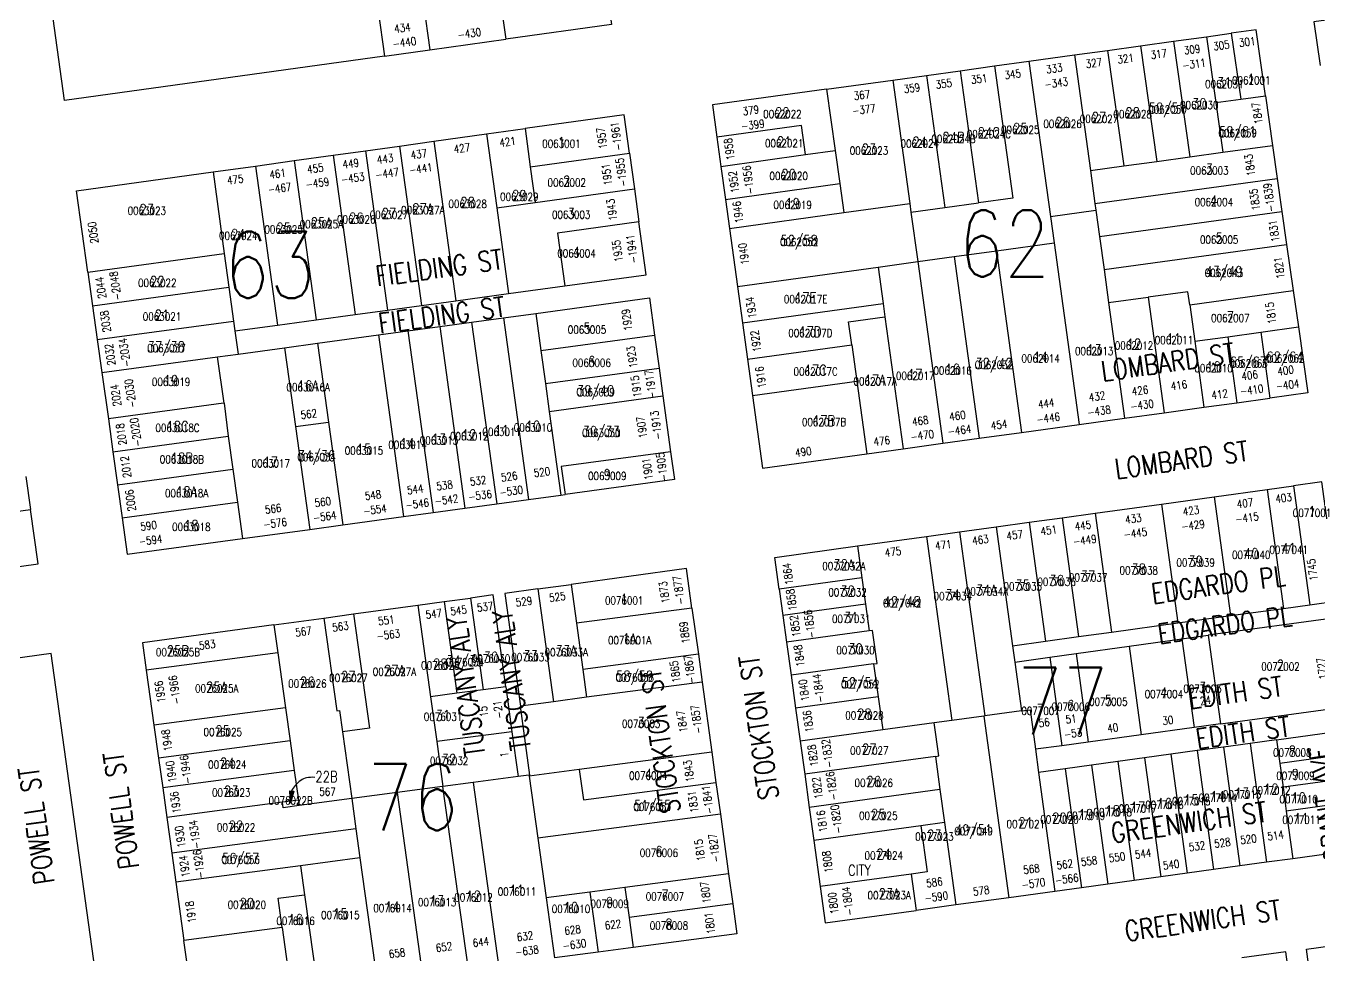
# Model space of a CAD drawing. Header units: feet. Extents: x 6006313 to 6012512, y 2119126 to 2122695.
# Drawn here: x 6009433 to 6010402, y 2120241 to 2120937 of the extents above; entities that cross this region are included whole.
import ezdxf
from ezdxf.enums import TextEntityAlignment as Align

# ---------------------------------------------------------------- set-up
doc = ezdxf.new("R2010")
doc.units = ezdxf.units.FT
doc.header["$LTSCALE"] = 100
doc.header["$MEASUREMENT"] = 0
doc.layers.get('0').update_dxf_attribs({"linetype": 'CONTINUOUS'})
for name, color, linetype in [('ADDRESS', 1, 'CONTINUOUS'), ('BLKLOT', 2, 'CONTINUOUS'), ('BLOCK_NUMBERS', 3, 'CONTINUOUS'), ('LEADER', 7, 'CONTINUOUS'), ('LOT_LINES', 4, 'CONTINUOUS'), ('LOT_NUMBERS', 7, 'CONTINUOUS'), ('ROW', 6, 'CONTINUOUS'), ('ST_NAME_IN_BLK', 7, 'CONTINUOUS'), ('ST_NAME_IN_ST', 6, 'CONTINUOUS')]:
    doc.layers.add(name, color=color, linetype=linetype)
doc.styles.add('ADDTXT', font='ROMANS.shx', dxfattribs={"width": 0.8, "height": 6})
doc.styles.add('BLKLOT', font='ROMANS.shx', dxfattribs={"width": 0.8, "height": 6})
doc.styles.add('BLOCK_NO', font='ROMANS.SHX', dxfattribs={"width": 0.8, "height": 50})
doc.styles.add('LOT_NO', font='ROMANS.shx', dxfattribs={"width": 0.8, "height": 8})
doc.styles.add('SI', font='ROMANS.shx', dxfattribs={"width": 0.8, "height": 15})

# ---------------------------------------------------------------- blocks, each defined once
blk = doc.blocks.new('ARR')
for points in [[(0, 0), (1.5, -9), (-1.5, -9)], [(0, -1.22), (1.26, -8.8), (-1.26, -8.8)], [(0, -2.43), (1.03, -8.6), (-1.03, -8.6)], [(0, -3.65), (0.79, -8.4), (-0.79, -8.4)], [(0, -4.87), (0.56, -8.2), (-0.56, -8.2)], [(0, -6.08), (0.32, -8), (-0.32, -8)], [(0, -7.3), (0.08, -7.8), (-0.08, -7.8)]]:
    blk.add_lwpolyline(points, close=True)

msp = doc.modelspace()

# ---------------------------------------------------------------- linework, layer by layer
at = {"layer": 'LEADER'}
msp.add_lwpolyline([(6009649.47, 2120373.87, 0.080604), (6009643.45, 2120373.59, 0.101725), (6009639.05, 2120371.68, 0.059532), (6009634.84, 2120367.92, 0.066094), (6009632.01, 2120363.69, 0.09435), (6009630.95, 2120359.84, 0.073193), (6009631.29, 2120354.72)], format="xyb", dxfattribs=at)
at = {"layer": 'LOT_LINES'}
for points in [[(6009716.76, 2121055.77), (6009682.71, 2121051.05), (6009701.71, 2120914.87)], [(6009716.76, 2121055.77), (6009735.76, 2120919.59)], [(6009787.53, 2120964.64), (6009792.72, 2120927.5)], [(6010336.64, 2120931.92), (6010343.68, 2120882.46)], [(6010268.54, 2120922.52), (6010280.87, 2120835.89)], [(6010293.3, 2120925.94), (6010305.64, 2120839.31)], [(6010318.07, 2120929.36), (6010325.11, 2120879.9)], [(6010219.01, 2120915.68), (6010230.96, 2120829)], [(6010243.77, 2120919.1), (6010256.11, 2120832.47)], [(6010133.44, 2120903.87), (6010147.11, 2120804.8)], [(6010159.2, 2120907.42), (6010172.86, 2120808.36), (6010147.11, 2120804.8)], [(6010184.96, 2120910.98), (6010201.01, 2120794.58)], [(6010082.8, 2120896.87), (6010095.57, 2120804.25)], [(6010108.12, 2120900.37), (6010121.78, 2120801.31)], [(6010033.27, 2120890.03), (6010039.62, 2120843.97)], [(6010343.68, 2120882.46), (6010362.26, 2120885.03)], [(6010325.11, 2120879.9), (6010343.68, 2120882.46)], [(6010325.11, 2120879.9), (6010330.4, 2120842.73)], [(6009778.33, 2120856.43), (6009785.96, 2120801.09)], [(6009807.17, 2120860.43), (6009811.13, 2120831.78)], [(6010017.33, 2120840.89), (6010014.33, 2120862.69), (6009950.97, 2120853.94)], [(6009712.95, 2120847.35), (6009729.44, 2120727.78)], [(6009738.71, 2120850.93), (6009755.2, 2120731.3)], [(6010330.4, 2120842.73), (6010367.55, 2120847.86)], [(6009634.21, 2120836.42), (6009650.67, 2120717.04)], [(6009663.26, 2120840.45), (6009679.74, 2120721)], [(6009687.69, 2120843.84), (6009704.18, 2120724.34)], [(6009811.13, 2120831.78), (6009885.47, 2120841.92)], [(6009953.97, 2120832.14), (6010017.33, 2120840.89)], [(6010017.33, 2120840.89), (6010039.62, 2120843.97)], [(6010039.62, 2120843.97), (6010043.04, 2120819.2)], [(6010256.11, 2120832.47), (6010280.87, 2120835.89)], [(6010280.87, 2120835.89), (6010305.64, 2120839.31)], [(6010305.64, 2120839.31), (6010330.4, 2120842.73)], [(6009573.28, 2120827.96), (6009581.73, 2120766.68)], [(6009605.15, 2120832.39), (6009621.61, 2120713.07)], [(6009811.13, 2120831.78), (6009814.81, 2120805.03)], [(6010230.96, 2120829), (6010256.11, 2120832.47)], [(6010230.96, 2120829), (6010234.38, 2120804.23)], [(6009814.81, 2120805.03), (6009889.16, 2120815.17)], [(6009957.39, 2120807.38), (6010043.04, 2120819.2)], [(6010043.04, 2120819.2), (6010046.04, 2120797.41)], [(6010234.38, 2120804.23), (6010371.08, 2120823.11)], [(6009785.96, 2120801.09), (6009814.81, 2120805.03)], [(6009785.96, 2120801.09), (6009794.84, 2120736.7)], [(6009960.39, 2120785.59), (6010046.04, 2120797.41)], [(6010046.04, 2120797.41), (6010095.57, 2120804.25)], [(6010095.57, 2120804.25), (6010096.46, 2120797.81)], [(6010096.46, 2120797.81), (6010121.78, 2120801.31)], [(6010096.46, 2120797.81), (6010101.59, 2120760.66)], [(6010121.78, 2120801.31), (6010147.11, 2120804.8)], [(6010201.01, 2120794.58), (6010235.06, 2120799.28)], [(6010234.38, 2120804.23), (6010235.06, 2120799.28)], [(6010235.06, 2120799.28), (6010237.79, 2120779.47)], [(6010237.79, 2120779.47), (6010374.6, 2120798.36)], [(6009892.58, 2120790.41), (6009831.61, 2120782.09), (6009837.07, 2120742.46)], [(6010201.01, 2120794.58), (6010203.74, 2120774.77)], [(6010237.79, 2120779.47), (6010241.21, 2120754.7)], [(6009479.47, 2120752.73), (6009581.73, 2120766.68)], [(6009581.73, 2120766.68), (6009585.22, 2120741.42)], [(6010128.83, 2120764.42), (6010160.53, 2120768.8)], [(6010160.53, 2120768.8), (6010203.74, 2120774.77)], [(6010160.53, 2120768.8), (6010179.31, 2120632.59)], [(6010203.74, 2120774.77), (6010222.53, 2120638.56)], [(6010241.21, 2120754.7), (6010378.13, 2120773.61)], [(6010071.87, 2120756.56), (6010101.59, 2120760.66)], [(6010101.59, 2120760.66), (6010128.83, 2120764.42)], [(6010101.59, 2120760.66), (6010120.37, 2120624.45)], [(6010128.83, 2120764.42), (6010147.61, 2120628.21)], [(6009966.4, 2120742), (6010071.87, 2120756.56)], [(6010071.87, 2120756.56), (6010075.62, 2120729.32)], [(6010241.21, 2120754.7), (6010244.62, 2120729.94)], [(6009482.99, 2120727.47), (6009585.22, 2120741.42)], [(6009585.22, 2120741.42), (6009588.7, 2120716.15)], [(6010305.43, 2120728.24), (6010304.06, 2120738.14), (6010274.34, 2120734.04)], [(6010305.43, 2120728.24), (6010383.06, 2120738.96)], [(6009970.16, 2120714.76), (6010075.62, 2120729.32)], [(6010075.62, 2120729.32), (6010076.99, 2120719.41)], [(6010244.62, 2120729.94), (6010274.34, 2120734.04)], [(6010244.62, 2120729.94), (6010256.58, 2120643.26)], [(6010274.34, 2120734.04), (6010286.3, 2120647.36)], [(6010305.43, 2120728.24), (6010309.18, 2120700.99)], [(6009790.91, 2120718.51), (6009809.7, 2120582.29)], [(6009815.19, 2120721.82), (6009819.03, 2120693.96)], [(6010052.14, 2120698.31), (6010049.75, 2120715.65), (6010076.99, 2120719.41)], [(6010076.99, 2120719.41), (6010090.65, 2120620.35)], [(6009486.51, 2120702.21), (6009588.7, 2120716.15)], [(6009588.7, 2120716.15), (6009589.73, 2120708.72)], [(6009719.41, 2120708.75), (6009738.19, 2120572.54)], [(6009743.19, 2120712), (6009761.97, 2120575.78)], [(6009767.13, 2120715.26), (6009785.92, 2120579.05)], [(6010358.71, 2120707.83), (6010386.94, 2120711.73)], [(6009651.7, 2120699.52), (6009659.86, 2120640.33)], [(6009697.28, 2120705.73), (6009716.06, 2120569.52)], [(6009819.03, 2120693.96), (6009904.28, 2120705.58)], [(6010309.18, 2120700.99), (6010333.95, 2120704.41)], [(6010309.18, 2120700.99), (6010316.01, 2120651.46)], [(6010333.95, 2120704.41), (6010358.71, 2120707.83)], [(6010333.95, 2120704.41), (6010340.78, 2120654.88)], [(6010358.71, 2120707.83), (6010365.55, 2120658.3)], [(6009489.97, 2120677.45), (6009576.66, 2120689.28)], [(6009576.66, 2120689.28), (6009592.14, 2120691.39)], [(6009581.5, 2120654.62), (6009576.66, 2120689.28)], [(6009626.93, 2120696.14), (6009635.09, 2120636.95)], [(6009819.03, 2120693.96), (6009822.44, 2120669.19)], [(6009973.92, 2120687.51), (6010052.14, 2120698.31)], [(6010052.14, 2120698.31), (6010055.9, 2120671.07)], [(6009822.44, 2120669.19), (6009907.69, 2120680.82)], [(6009977.68, 2120660.27), (6010055.9, 2120671.07)], [(6010055.9, 2120671.07), (6010063.41, 2120616.59)], [(6009822.44, 2120669.19), (6009825.31, 2120648.39)], [(6009825.31, 2120648.39), (6009910.56, 2120660.01)], [(6009581.5, 2120654.62), (6009581.17, 2120654.57), (6009494.8, 2120642.79)], [(6009581.5, 2120654.62), (6009584.62, 2120629.81)], [(6009825.31, 2120648.39), (6009833.97, 2120585.61)], [(6009635.09, 2120636.95), (6009659.86, 2120640.33)], [(6009635.09, 2120636.95), (6009645.72, 2120559.93)], [(6009659.86, 2120640.33), (6009670.49, 2120563.31)], [(6009498.25, 2120618.03), (6009584.62, 2120629.81)], [(6009584.62, 2120629.81), (6009588.07, 2120605.05)], [(6009916.33, 2120618.16), (6009834.26, 2120606.97), (6009837.15, 2120586.04)], [(6009501.71, 2120593.27), (6009588.07, 2120605.05)], [(6009588.07, 2120605.05), (6009591.53, 2120580.29)], [(6010383.26, 2120592.59), (6010395.52, 2120503.43)], [(6010323.82, 2120584.38), (6010336.09, 2120495.22)], [(6010363.45, 2120589.85), (6010375.71, 2120500.69)], [(6009367, 2120565.21), (6009436.41, 2120574.89)], [(6009505.16, 2120568.51), (6009591.53, 2120580.29)], [(6009591.53, 2120580.29), (6009595.33, 2120553.05)], [(6010284.2, 2120578.91), (6010296.46, 2120489.75)], [(6010185.14, 2120565.23), (6010197.4, 2120476.07)], [(6010209.9, 2120568.65), (6010222.17, 2120479.49)], [(6010234.67, 2120572.07), (6010246.93, 2120482.91)], [(6010108.16, 2120554.61), (6010127.14, 2120416.64)], [(6010132.92, 2120558.02), (6010151.91, 2120420.05)], [(6010160.37, 2120561.81), (6010172.64, 2120472.65)], [(6010056.36, 2120547.45), (6010059.64, 2120523.62)], [(6009816.89, 2120515.32), (6009828.54, 2120430.71)], [(6009841.66, 2120518.7), (6009845.69, 2120489.47)], [(6010059.64, 2120523.62), (6009997.72, 2120515.1)], [(6010059.64, 2120523.62), (6010062.36, 2120503.8)], [(6009746.51, 2120505.72), (6009756.09, 2120437.03)], [(6009766.33, 2120508.42), (6009775.91, 2120439.66)], [(6009678.64, 2120496.46), (6009690.57, 2120410.85), (6009670.25, 2120408.16)], [(6009726.69, 2120503.02), (6009736.26, 2120434.41)], [(6009932.33, 2120500.94), (6009845.69, 2120489.47)], [(6010062.36, 2120503.8), (6010000.45, 2120495.29)], [(6010062.36, 2120503.8), (6010065.11, 2120483.82)], [(6009618.94, 2120488.32), (6009621.87, 2120467.32)], [(6009656.34, 2120493.42), (6009666.06, 2120423.74), (6009668.04, 2120424), (6009670.25, 2120408.16)], [(6009845.69, 2120489.47), (6009850.46, 2120454.8)], [(6010065.11, 2120483.82), (6010003.2, 2120475.31)], [(6010068.52, 2120459.06), (6010071.1, 2120459.41), (6010067.69, 2120484.18), (6010065.11, 2120483.82)], [(6010299.59, 2120477.73), (6010308.7, 2120411.32)], [(6010319.4, 2120480.47), (6010328.52, 2120414.04)], [(6009621.87, 2120467.32), (6009523.23, 2120454.26)], [(6009621.87, 2120467.32), (6009627.6, 2120426.21)], [(6009937.1, 2120466.27), (6009850.46, 2120454.8)], [(6010220.34, 2120466.79), (6010229.45, 2120400.43)], [(6010259.96, 2120472.26), (6010269.07, 2120405.87)], [(6010068.52, 2120459.06), (6010006.6, 2120450.55)], [(6010068.52, 2120459.06), (6010071.93, 2120434.29)], [(6010174.32, 2120460.44), (6010179.36, 2120423.82)], [(6010200.52, 2120464.06), (6010209.63, 2120397.7)], [(6009850.46, 2120454.8), (6009853.32, 2120433.99)], [(6009756.09, 2120437.03), (6009736.26, 2120434.41)], [(6009775.91, 2120439.66), (6009756.09, 2120437.03)], [(6009792.68, 2120441.88), (6009775.91, 2120439.66)], [(6009939.96, 2120445.46), (6009853.32, 2120433.99)], [(6009736.26, 2120434.41), (6009740.95, 2120400.73)], [(6009828.54, 2120430.71), (6009803.65, 2120427.42)], [(6009853.32, 2120433.99), (6009828.54, 2120430.71)], [(6010071.93, 2120434.29), (6010010.01, 2120425.78)], [(6010071.93, 2120434.29), (6010075.34, 2120409.52)], [(6009627.6, 2120426.21), (6009528.96, 2120413.15)], [(6009627.6, 2120426.21), (6009631.05, 2120401.45)], [(6010151.07, 2120419.93), (6010127.14, 2120416.64)], [(6010151.91, 2120420.05), (6010151.07, 2120419.93)], [(6010151.07, 2120419.93), (6010169.77, 2120283.71)], [(6010179.36, 2120423.82), (6010151.91, 2120420.05)], [(6010179.36, 2120423.82), (6010185.73, 2120424.7), (6010189.81, 2120394.98)], [(6009670.25, 2120408.16), (6009677.24, 2120358)], [(6009797.31, 2120408.19), (6009740.95, 2120400.73)], [(6010075.34, 2120409.52), (6010013.42, 2120401.01)], [(6010113.92, 2120414.83), (6010075.34, 2120409.52)], [(6010127.14, 2120416.64), (6010113.92, 2120414.83)], [(6010114.84, 2120389.72), (6010117.32, 2120390.06), (6010113.92, 2120414.83)], [(6009631.05, 2120401.45), (6009532.41, 2120388.39)], [(6009631.05, 2120401.45), (6009634.16, 2120379.17)], [(6009740.95, 2120400.73), (6009745.65, 2120367.06)], [(6010350.71, 2120399.43), (6010362.95, 2120310.27)], [(6010370.52, 2120402.15), (6010372.97, 2120384.32)], [(6009947.19, 2120392.96), (6009847.83, 2120379.8)], [(6010114.84, 2120389.72), (6010016.83, 2120376.25)], [(6010114.84, 2120389.72), (6010118.24, 2120364.95)], [(6010271.45, 2120388.54), (6010283.69, 2120299.37)], [(6010291.27, 2120391.26), (6010303.51, 2120302.09)], [(6010311.08, 2120393.98), (6010323.32, 2120304.82)], [(6010330.9, 2120396.71), (6010343.14, 2120307.54)], [(6010432.41, 2120392.49), (6010372.97, 2120384.32)], [(6009634.16, 2120379.17), (6009535.52, 2120366.11)], [(6009634.16, 2120379.17), (6009637.27, 2120356.88)], [(6009847.83, 2120379.8), (6009810.16, 2120374.81)], [(6009847.83, 2120379.8), (6009851.01, 2120357.02), (6009950.32, 2120370.17)], [(6010212.01, 2120380.36), (6010224.25, 2120291.2)], [(6010231.83, 2120383.09), (6010244.07, 2120293.92)], [(6010251.64, 2120385.81), (6010263.88, 2120296.65)], [(6010372.97, 2120384.32), (6010375.42, 2120366.49)], [(6009768.2, 2120370.04), (6009745.65, 2120367.06)], [(6009801.95, 2120374.51), (6009768.2, 2120370.04)], [(6009768.2, 2120370.04), (6009787.31, 2120233.01)], [(6009810.77, 2120375.71), (6009810.16, 2120374.81)], [(6009810.16, 2120374.81), (6009816.65, 2120328.26)], [(6010192.2, 2120377.64), (6010204.44, 2120288.48)], [(6010434.86, 2120374.66), (6010375.42, 2120366.49)], [(6009711.32, 2120362.51), (6009677.24, 2120358)], [(6009745.4, 2120367.02), (6009711.32, 2120362.51)], [(6009711.32, 2120362.51), (6009730.43, 2120225.47)], [(6009745.65, 2120367.06), (6009745.4, 2120367.02)], [(6009745.4, 2120367.02), (6009764.51, 2120229.99)], [(6010118.24, 2120364.95), (6010020.23, 2120351.48)], [(6010118.24, 2120364.95), (6010121.64, 2120340.18)], [(6010375.42, 2120366.49), (6010377.87, 2120348.65)], [(6009625.37, 2120355.31), (6009538.62, 2120343.82)], [(6009637.27, 2120356.88), (6009625.37, 2120355.31)], [(6009637.84, 2120352.78), (6009625.94, 2120351.21), (6009625.37, 2120355.31)], [(6009637.27, 2120356.88), (6009637.84, 2120352.78)], [(6009677.24, 2120358), (6009637.84, 2120352.78)], [(6009677.24, 2120358), (6009680.4, 2120335.36)], [(6010437.31, 2120356.83), (6010377.87, 2120348.65)], [(6009953.59, 2120346.39), (6009816.65, 2120328.26)], [(6010121.64, 2120340.18), (6010103.81, 2120337.73)], [(6010121.64, 2120340.18), (6010130.14, 2120278.26)], [(6010377.87, 2120348.65), (6010382.76, 2120312.99)], [(6009680.4, 2120335.36), (6009542.35, 2120317.08)], [(6009680.4, 2120335.36), (6009683.44, 2120313.57)], [(6010103.81, 2120337.73), (6010023.64, 2120326.71)], [(6010103.81, 2120337.73), (6010108.57, 2120303.06), (6010096.68, 2120301.42)], [(6009816.65, 2120328.26), (6009822.89, 2120283.53)], [(6009683.44, 2120313.57), (6009638.83, 2120307.66)], [(6009683.44, 2120313.57), (6009696.35, 2120220.96)], [(6009638.83, 2120307.66), (6009545.39, 2120295.29)], [(6009638.83, 2120307.66), (6009641.87, 2120285.87)], [(6009959.75, 2120301.65), (6009882.08, 2120291.36)], [(6010096.68, 2120301.42), (6010028.41, 2120292.04)], [(6010096.68, 2120301.42), (6010100.42, 2120274.18)], [(6009625.08, 2120261.46), (6009622.04, 2120283.25), (6009641.87, 2120285.87)], [(6009641.87, 2120285.87), (6009651.74, 2120215.06)], [(6009855.81, 2120287.89), (6009822.89, 2120283.53)], [(6009822.89, 2120283.53), (6009829.16, 2120238.55)], [(6009882.08, 2120291.36), (6009855.81, 2120287.89)], [(6009855.81, 2120287.89), (6009862.08, 2120242.9)], [(6009882.08, 2120291.36), (6009885.21, 2120268.87)], [(6009962.85, 2120279.15), (6009885.21, 2120268.87)], [(6009885.21, 2120268.87), (6009888.35, 2120246.38)], [(6009625.08, 2120261.46), (6009551.47, 2120251.71)], [(6009625.08, 2120261.46), (6009631.91, 2120212.43)]]:
    msp.add_lwpolyline(points, dxfattribs=at)
at = {"layer": 'ROW'}
for points in [[(6009701.71, 2120914.87), (6009461.85, 2120881.57), (6009424.25, 2121154.75), (6009833.96, 2121210.81), (6009852.95, 2121074.68)], [(6009866.77, 2120975.64), (6009871.96, 2120938.5), (6009792.72, 2120927.5)], [(6010445.05, 2120946.78), (6010398.48, 2120940.41), (6010403.13, 2120907.74)], [(6010318.07, 2120929.36), (6010336.64, 2120931.92)], [(6010362.26, 2120885.03), (6010355.21, 2120934.48), (6010336.64, 2120931.92)], [(6009735.76, 2120919.59), (6009792.72, 2120927.5)], [(6010243.77, 2120919.1), (6010268.54, 2120922.52)], [(6010268.54, 2120922.52), (6010293.3, 2120925.94)], [(6010293.3, 2120925.94), (6010318.07, 2120929.36)], [(6009701.71, 2120914.87), (6009735.76, 2120919.59)], [(6010184.96, 2120910.98), (6010219.01, 2120915.68)], [(6010219.01, 2120915.68), (6010243.77, 2120919.1)], [(6010108.12, 2120900.37), (6010133.44, 2120903.87)], [(6010133.44, 2120903.87), (6010159.2, 2120907.42)], [(6010159.2, 2120907.42), (6010184.96, 2120910.98)], [(6010033.27, 2120890.03), (6010082.8, 2120896.87)], [(6010082.8, 2120896.87), (6010108.12, 2120900.37)], [(6010033.27, 2120890.03), (6009947.62, 2120878.21), (6009950.97, 2120853.94)], [(6010362.26, 2120885.03), (6010367.55, 2120847.86)], [(6009885.47, 2120841.92), (6009881.5, 2120870.75), (6009807.17, 2120860.43)], [(6009738.71, 2120850.93), (6009778.33, 2120856.43)], [(6009778.33, 2120856.43), (6009807.17, 2120860.43)], [(6009950.97, 2120853.94), (6009953.97, 2120832.14)], [(6009687.69, 2120843.84), (6009712.95, 2120847.35)], [(6009712.95, 2120847.35), (6009738.71, 2120850.93)], [(6010367.55, 2120847.86), (6010371.08, 2120823.11)], [(6009605.15, 2120832.39), (6009634.21, 2120836.42)], [(6009634.21, 2120836.42), (6009663.26, 2120840.45)], [(6009663.26, 2120840.45), (6009687.69, 2120843.84)], [(6009885.47, 2120841.92), (6009889.16, 2120815.17)], [(6009479.47, 2120752.73), (6009470.95, 2120813.76), (6009573.28, 2120827.96)], [(6009573.28, 2120827.96), (6009605.15, 2120832.39)], [(6009953.97, 2120832.14), (6009957.39, 2120807.38)], [(6009889.16, 2120815.17), (6009892.58, 2120790.41)], [(6010371.08, 2120823.11), (6010374.6, 2120798.36)], [(6009957.39, 2120807.38), (6009960.39, 2120785.59)], [(6010374.6, 2120798.36), (6010378.13, 2120773.61)], [(6009837.07, 2120742.46), (6009898.04, 2120750.78), (6009892.58, 2120790.41)], [(6009960.39, 2120785.59), (6009966.4, 2120742)], [(6010378.13, 2120773.61), (6010383.06, 2120738.96)], [(6009479.47, 2120752.73), (6009482.99, 2120727.47)], [(6009794.84, 2120736.7), (6009837.07, 2120742.46)], [(6009966.4, 2120742), (6009970.16, 2120714.76)], [(6010383.06, 2120738.96), (6010386.94, 2120711.73)], [(6009704.18, 2120724.34), (6009729.44, 2120727.78)], [(6009729.44, 2120727.78), (6009755.2, 2120731.3)], [(6009755.2, 2120731.3), (6009794.84, 2120736.7)], [(6009815.19, 2120721.82), (6009900.43, 2120733.44), (6009904.28, 2120705.58)], [(6009482.99, 2120727.47), (6009486.51, 2120702.21)], [(6009650.67, 2120717.04), (6009679.74, 2120721)], [(6009679.74, 2120721), (6009704.18, 2120724.34)], [(6009767.13, 2120715.26), (6009790.91, 2120718.51)], [(6009790.91, 2120718.51), (6009815.19, 2120721.82)], [(6009589.73, 2120708.72), (6009621.61, 2120713.07)], [(6009589.73, 2120708.72), (6009592.14, 2120691.39)], [(6009621.61, 2120713.07), (6009650.67, 2120717.04)], [(6009697.28, 2120705.73), (6009719.41, 2120708.75)], [(6009719.41, 2120708.75), (6009743.19, 2120712)], [(6009743.19, 2120712), (6009767.13, 2120715.26)], [(6009970.16, 2120714.76), (6009973.92, 2120687.51)], [(6010386.94, 2120711.73), (6010393.99, 2120662.23), (6010365.55, 2120658.3)], [(6009486.51, 2120702.21), (6009489.97, 2120677.45)], [(6009626.93, 2120696.14), (6009651.7, 2120699.52)], [(6009651.7, 2120699.52), (6009697.28, 2120705.73)], [(6009904.28, 2120705.58), (6009907.69, 2120680.82)], [(6009592.14, 2120691.39), (6009626.93, 2120696.14)], [(6009907.69, 2120680.82), (6009910.56, 2120660.01)], [(6009973.92, 2120687.51), (6009977.68, 2120660.27)], [(6009489.97, 2120677.45), (6009494.8, 2120642.79)], [(6009910.56, 2120660.01), (6009916.33, 2120618.16)], [(6009977.68, 2120660.27), (6009985.19, 2120605.79), (6010063.41, 2120616.59)], [(6010286.3, 2120647.36), (6010316.01, 2120651.46)], [(6010316.01, 2120651.46), (6010340.78, 2120654.88)], [(6010340.78, 2120654.88), (6010365.55, 2120658.3)], [(6009494.8, 2120642.79), (6009498.25, 2120618.03)], [(6010222.53, 2120638.56), (6010256.58, 2120643.26)], [(6010256.58, 2120643.26), (6010286.3, 2120647.36)], [(6010147.61, 2120628.21), (6010179.31, 2120632.59)], [(6010179.31, 2120632.59), (6010222.53, 2120638.56)], [(6010090.65, 2120620.35), (6010120.37, 2120624.45)], [(6010120.37, 2120624.45), (6010147.61, 2120628.21)], [(6009498.25, 2120618.03), (6009501.71, 2120593.27)], [(6009916.33, 2120618.16), (6009919.22, 2120597.23), (6009837.15, 2120586.04)], [(6010063.41, 2120616.59), (6010090.65, 2120620.35)], [(6009432.96, 2120599.65), (6009436.41, 2120574.89)], [(6009501.71, 2120593.27), (6009505.16, 2120568.51)], [(6010363.45, 2120589.85), (6010383.26, 2120592.59)], [(6010395.52, 2120503.43), (6010416.78, 2120506.36), (6010404.54, 2120595.53), (6010383.26, 2120592.59)], [(6009785.92, 2120579.05), (6009809.7, 2120582.29)], [(6009809.7, 2120582.29), (6009833.97, 2120585.61)], [(6009833.97, 2120585.61), (6009837.15, 2120586.04)], [(6010284.2, 2120578.91), (6010323.82, 2120584.38)], [(6010323.82, 2120584.38), (6010363.45, 2120589.85)], [(6009372.57, 2120524.42), (6009442.1, 2120534.11), (6009436.41, 2120574.89)], [(6009738.19, 2120572.54), (6009761.97, 2120575.78)], [(6009761.97, 2120575.78), (6009785.92, 2120579.05)], [(6010234.67, 2120572.07), (6010284.2, 2120578.91)], [(6009505.16, 2120568.51), (6009508.96, 2120541.27), (6009595.33, 2120553.05)], [(6009645.72, 2120559.93), (6009670.49, 2120563.31)], [(6009670.49, 2120563.31), (6009716.06, 2120569.52)], [(6009716.06, 2120569.52), (6009738.19, 2120572.54)], [(6010160.37, 2120561.81), (6010185.14, 2120565.23)], [(6010185.14, 2120565.23), (6010209.9, 2120568.65)], [(6010209.9, 2120568.65), (6010234.67, 2120572.07)], [(6009595.33, 2120553.05), (6009645.72, 2120559.93)], [(6010056.36, 2120547.45), (6010108.16, 2120554.61)], [(6010108.16, 2120554.61), (6010132.92, 2120558.02)], [(6010132.92, 2120558.02), (6010160.37, 2120561.81)], [(6009997.72, 2120515.1), (6009994.45, 2120538.91), (6010056.36, 2120547.45)], [(6009932.33, 2120500.94), (6009928.26, 2120530.51), (6009841.66, 2120518.7)], [(6009816.89, 2120515.32), (6009792.02, 2120511.93), (6009803.65, 2120427.42)], [(6009816.89, 2120515.32), (6009841.66, 2120518.7)], [(6009997.72, 2120515.1), (6010000.45, 2120495.29)], [(6009726.69, 2120503.02), (6009746.51, 2120505.72)], [(6009746.51, 2120505.72), (6009766.33, 2120508.42)], [(6009792.68, 2120441.88), (6009783.21, 2120510.73), (6009766.33, 2120508.42)], [(6009656.34, 2120493.42), (6009678.64, 2120496.46)], [(6009678.64, 2120496.46), (6009726.69, 2120503.02)], [(6009932.33, 2120500.94), (6009937.1, 2120466.27)], [(6010000.45, 2120495.29), (6010003.2, 2120475.31)], [(6010296.46, 2120489.75), (6010336.09, 2120495.22)], [(6010336.09, 2120495.22), (6010375.71, 2120500.69)], [(6010375.71, 2120500.69), (6010395.52, 2120503.43)], [(6009618.94, 2120488.32), (6009520.35, 2120474.87), (6009523.23, 2120454.26)], [(6009618.94, 2120488.32), (6009656.34, 2120493.42)], [(6010246.93, 2120482.91), (6010296.46, 2120489.75)], [(6010328.52, 2120414.04), (6010427.58, 2120427.66), (6010418.46, 2120494.15), (6010319.4, 2120480.47)], [(6010172.64, 2120472.65), (6010197.4, 2120476.07)], [(6010197.4, 2120476.07), (6010222.17, 2120479.49)], [(6010222.17, 2120479.49), (6010246.93, 2120482.91)], [(6010259.96, 2120472.26), (6010299.59, 2120477.73)], [(6010299.59, 2120477.73), (6010319.4, 2120480.47)], [(6009937.1, 2120466.27), (6009939.96, 2120445.46)], [(6010003.2, 2120475.31), (6010006.6, 2120450.55)], [(6010172.64, 2120472.65), (6010174.32, 2120460.44)], [(6010200.52, 2120464.06), (6010220.34, 2120466.79)], [(6010220.34, 2120466.79), (6010259.96, 2120472.26)], [(6010174.32, 2120460.44), (6010200.52, 2120464.06)], [(6009523.23, 2120454.26), (6009528.96, 2120413.15)], [(6010006.6, 2120450.55), (6010010.01, 2120425.78)], [(6009792.68, 2120441.88), (6009797.31, 2120408.19)], [(6009939.96, 2120445.46), (6009947.19, 2120392.96)], [(6009810.77, 2120375.71), (6009803.65, 2120427.42)], [(6010010.01, 2120425.78), (6010013.42, 2120401.01)], [(6009528.96, 2120413.15), (6009532.41, 2120388.39)], [(6009797.31, 2120408.19), (6009801.95, 2120374.51)], [(6010308.7, 2120411.32), (6010269.07, 2120405.87)], [(6010328.52, 2120414.04), (6010308.7, 2120411.32)], [(6010370.52, 2120402.15), (6010429.96, 2120410.32), (6010432.41, 2120392.49)], [(6010013.42, 2120401.01), (6010016.83, 2120376.25)], [(6010229.45, 2120400.43), (6010209.63, 2120397.7)], [(6010269.07, 2120405.87), (6010229.45, 2120400.43)], [(6010350.71, 2120399.43), (6010330.9, 2120396.71)], [(6010370.52, 2120402.15), (6010350.71, 2120399.43)], [(6009532.41, 2120388.39), (6009535.52, 2120366.11)], [(6009947.19, 2120392.96), (6009950.32, 2120370.17)], [(6010209.63, 2120397.7), (6010189.81, 2120394.98)], [(6010189.81, 2120394.98), (6010192.2, 2120377.64)], [(6010271.45, 2120388.54), (6010251.64, 2120385.81)], [(6010291.27, 2120391.26), (6010271.45, 2120388.54)], [(6010311.08, 2120393.98), (6010291.27, 2120391.26)], [(6010330.9, 2120396.71), (6010311.08, 2120393.98)], [(6010212.01, 2120380.36), (6010192.2, 2120377.64)], [(6010231.83, 2120383.09), (6010212.01, 2120380.36)], [(6010251.64, 2120385.81), (6010231.83, 2120383.09)], [(6009810.77, 2120375.71), (6009810.05, 2120375.62), (6009801.95, 2120374.51)], [(6009950.32, 2120370.17), (6009953.59, 2120346.39)], [(6010016.83, 2120376.25), (6010020.23, 2120351.48)], [(6009535.52, 2120366.11), (6009538.62, 2120343.82)], [(6010020.23, 2120351.48), (6010023.64, 2120326.71)], [(6010437.31, 2120356.83), (6010442.2, 2120321.16), (6010382.76, 2120312.99)], [(6009538.62, 2120343.82), (6009542.35, 2120317.08)], [(6009953.59, 2120346.39), (6009959.75, 2120301.65)], [(6010023.64, 2120326.71), (6010028.41, 2120292.04)], [(6009542.35, 2120317.08), (6009545.39, 2120295.29)], [(6010382.76, 2120312.99), (6010362.95, 2120310.27)], [(6009959.75, 2120301.65), (6009962.85, 2120279.15)], [(6010303.51, 2120302.09), (6010283.69, 2120299.37)], [(6010323.32, 2120304.82), (6010303.51, 2120302.09)], [(6010343.14, 2120307.54), (6010323.32, 2120304.82)], [(6010362.95, 2120310.27), (6010343.14, 2120307.54)], [(6009545.39, 2120295.29), (6009551.47, 2120251.71)], [(6010028.41, 2120292.04), (6010032.16, 2120264.79), (6010100.42, 2120274.18)], [(6010244.07, 2120293.92), (6010224.25, 2120291.2)], [(6010263.88, 2120296.65), (6010244.07, 2120293.92)], [(6010283.69, 2120299.37), (6010263.88, 2120296.65)], [(6010169.77, 2120283.71), (6010130.14, 2120278.26)], [(6010204.44, 2120288.48), (6010169.77, 2120283.71)], [(6010224.25, 2120291.2), (6010204.44, 2120288.48)], [(6009962.85, 2120279.15), (6009965.94, 2120256.66), (6009888.35, 2120246.38)], [(6010130.14, 2120278.26), (6010100.42, 2120274.18)], [(6009631.91, 2120212.43), (6009558.3, 2120202.68), (6009551.47, 2120251.71)], [(6009888.35, 2120246.38), (6009862.08, 2120242.9)], [(6010385.31, 2120186.14), (6010377.57, 2120243.12), (6010344.57, 2120238.59)], [(6009862.08, 2120242.9), (6009829.16, 2120238.55)]]:
    msp.add_lwpolyline(points, dxfattribs=at)
for points in [[(6009451.84, 2120466.88), (6009043.14, 2120409.92), (6008974.83, 2120400.15), (6008893.03, 2120388.82), (6008988.37, 2120301.81), (6009068.02, 2120229.18), (6009158.08, 2120146.94), (6009490, 2120193.2)], [(6010452.36, 2120253.4), (6010460.98, 2120189.98), (6010401.54, 2120181.81), (6010392.92, 2120245.23)]]:
    msp.add_lwpolyline(points, close=True, dxfattribs=at)

# ---------------------------------------------------------------- block references
at = {"layer": 'LEADER', "rotation": 173.8382960575601}
msp.add_blockref('ARR', (6009631.29, 2120354.72), dxfattribs=at)

# ---------------------------------------------------------------- texts
at = {"layer": 'ADDRESS', "style": 'ADDTXT', "width": 0.8}
for s, rotation, p in [('434', 7.9033, (6009715.7, 2120932.96)), ('-430', 7.9033, (6009765.83, 2120928.82)), ('-440', 7.9033, (6009717.21, 2120922.07)), ('309', 7.86099, (6010307.6, 2120916.81)), ('305', 7.86099, (6010329.6, 2120919.84)), ('301', 7.86099, (6010348.97, 2120922.52)), ('327', 7.86099, (6010234.01, 2120906.65)), ('321', 7.86099, (6010257.82, 2120909.93)), ('317', 7.86099, (6010282.71, 2120913.37)), ('-311', 7.86099, (6010309.11, 2120905.91)), ('345', 7.86099, (6010173.18, 2120898.25)), ('333', 7.86099, (6010204.32, 2120902.55)), ('359', 7.86099, (6010097.6, 2120887.81)), ('355', 7.86099, (6010121.5, 2120891.11)), ('351', 7.86099, (6010148.02, 2120894.77)), ('-343', 7.86099, (6010205.82, 2120891.65)), ('367', 7.86099, (6010060.12, 2120882.64)), ('379', 7.86099, (6009976.84, 2120871.14)), ('-377', 7.86099, (6010061.63, 2120871.74)), ('1847', 98.10508, (6010359, 2120872.44)), ('-1961', 97.85255, (6009878.6, 2120855.13)), ('-399', 7.86099, (6009978.34, 2120860.24)), ('421', 7.9033, (6009794.5, 2120847.57)), ('1957', 97.85255, (6009867.71, 2120853.63)), ('437', 7.9033, (6009727.97, 2120838.33)), ('427', 7.9033, (6009760.28, 2120842.82)), ('1958', 97.85255, (6009963.24, 2120845.45)), ('449', 7.9033, (6009676.93, 2120831.24)), ('443', 7.9033, (6009702.72, 2120834.83)), ('-1955', 97.85255, (6009882.35, 2120827.99)), ('1843', 98.10508, (6010353.43, 2120833.54)), ('475', 7.9033, (6009590.31, 2120819.22)), ('461', 7.9033, (6009622.07, 2120823.63)), ('455', 7.9033, (6009650.41, 2120827.56)), ('-453', 7.9033, (6009678.44, 2120820.35)), ('-447', 7.9033, (6009704.23, 2120823.93)), ('-441', 7.9033, (6009729.49, 2120827.44)), ('1951', 97.85255, (6009871.45, 2120826.49)), ('1952', 97.85255, (6009966.63, 2120820.84)), ('-1956', 97.85255, (6009977.53, 2120822.34)), ('-467', 7.9033, (6009623.59, 2120812.73)), ('-459', 7.9033, (6009651.92, 2120816.67)), ('1835', 98.10508, (6010357.11, 2120807.68)), ('-1839', 98.10508, (6010368, 2120809.23)), ('1943', 97.85255, (6009875.11, 2120799.98)), ('1946', 97.85255, (6009969.75, 2120798.22)), ('2050', 97.94047, (6009486.38, 2120782.8)), ('1831', 98.10508, (6010371.58, 2120784.09)), ('1935', 97.85255, (6009879.36, 2120769.12)), ('-1941', 97.85255, (6009890.26, 2120770.63)), ('1940', 97.85255, (6009974.07, 2120766.91)), ('1821', 98.10508, (6010375.52, 2120756.47)), ('2044', 97.94047, (6009492.14, 2120741.46)), ('-2048', 97.94047, (6009503.04, 2120742.98)), ('1934', 97.85255, (6009979.62, 2120726.65)), ('1815', 98.10508, (6010369.23, 2120722.59)), ('2038', 97.94047, (6009495.66, 2120716.23)), ('1929', 97.85255, (6009886.49, 2120717.46)), ('1922', 97.85255, (6009983.11, 2120701.41)), ('2032', 97.94047, (6009499.13, 2120691.35)), ('-2034', 97.94047, (6009510.03, 2120692.87)), ('1923', 97.85255, (6009890.33, 2120689.6)), ('1916', 97.85255, (6009986.84, 2120674.35)), ('400', 7.86099, (6010377.74, 2120676.14)), ('-2030', 97.94047, (6009514.29, 2120662.29)), ('1915', 97.85255, (6009893.37, 2120667.52)), ('-1917', 97.85255, (6009904.27, 2120669.03)), ('416', 7.86099, (6010297.76, 2120665.09)), ('406', 7.86099, (6010350.8, 2120672.42)), ('-404', 7.86099, (6010379.24, 2120665.24)), ('2024', 97.94047, (6009503.4, 2120660.77)), ('432', 7.86099, (6010236.38, 2120656.62)), ('426', 7.86099, (6010268.61, 2120661.07)), ('412', 7.86099, (6010328.32, 2120658.21)), ('-410', 7.86099, (6010352.3, 2120661.52)), ('444', 7.86099, (6010198.27, 2120651.36)), ('-438', 7.86099, (6010237.89, 2120645.72)), ('-430', 7.86099, (6010270.12, 2120650.17)), ('-2020', 97.94047, (6009518.36, 2120633.17)), ('562', 7.76747, (6009645.43, 2120643.4)), ('1907', 97.85255, (6009897.6, 2120636.9)), ('-1913', 97.85255, (6009908.49, 2120638.4)), ('468', 7.86099, (6010103.87, 2120638.32)), ('460', 7.86099, (6010131.74, 2120642.17)), ('454', 7.86099, (6010162.89, 2120635.37)), ('-446', 7.86099, (6010199.78, 2120640.46)), ('2018', 97.94047, (6009507.46, 2120631.65)), ('-470', 7.86099, (6010105.37, 2120627.43)), ('-464', 7.86099, (6010133.25, 2120631.28)), ('490', 7.86099, (6010016.21, 2120615.12)), ('476', 7.86099, (6010075.04, 2120623.24)), ('2012', 97.94047, (6009510.88, 2120607.13)), ('1901', 97.85255, (6009901.91, 2120605.63)), ('-1905', 97.85255, (6009912.81, 2120607.14)), ('526', 7.76747, (6009795.74, 2120596.54)), ('520', 7.76747, (6009820.27, 2120599.88)), ('544', 7.76747, (6009725.3, 2120586.93)), ('538', 7.76747, (6009747.21, 2120589.92)), ('532', 7.76747, (6009772.38, 2120593.35)), ('-530', 7.76747, (6009797.22, 2120585.64)), ('2006', 97.94047, (6009514.39, 2120581.98)), ('560', 7.76747, (6009655.94, 2120577.47)), ('548', 7.76747, (6009693.61, 2120582.61)), ('-546', 7.76747, (6009726.78, 2120576.03)), ('-542', 7.76747, (6009748.7, 2120579.02)), ('-536', 7.76747, (6009773.87, 2120582.45)), ('407', 7.86099, (6010347.3, 2120576.52)), ('403', 7.86099, (6010376.23, 2120580.51)), ('566', 7.76747, (6009618.73, 2120572.39)), ('-564', 7.76747, (6009657.43, 2120566.57)), ('-554', 7.76747, (6009695.09, 2120571.71)), ('423', 7.86099, (6010306.85, 2120570.93)), ('-415', 7.86099, (6010348.81, 2120565.62)), ('590', 7.76747, (6009525.39, 2120559.66)), ('-576', 7.76747, (6009620.21, 2120561.49)), ('445', 7.86099, (6010225.75, 2120559.74)), ('433', 7.86099, (6010263.65, 2120564.97)), ('-429', 7.86099, (6010308.35, 2120560.04)), ('-594', 7.76747, (6009526.88, 2120548.76)), ('463', 7.86099, (6010148.98, 2120549.14)), ('457', 7.86099, (6010174.69, 2120552.69)), ('451', 7.86099, (6010200.22, 2120556.21)), ('-449', 7.86099, (6010227.25, 2120548.84)), ('-445', 7.86099, (6010265.15, 2120554.07)), ('475', 7.86099, (6010083.47, 2120540.09)), ('471', 7.86099, (6010121.2, 2120545.3)), ('1864', 97.83393, (6010007.2, 2120526.93)), ('1745', 97.81628, (6010400.37, 2120530.05)), ('1873', 97.83393, (6009914.5, 2120513.18)), ('-1877', 97.83393, (6009925.39, 2120514.68)), ('1858', 97.83393, (6010009.88, 2120507.47)), ('537', 7.76747, (6009777.66, 2120498.87)), ('529', 7.76747, (6009806.76, 2120502.84)), ('525', 7.76747, (6009831.81, 2120506.26)), ('551', 7.76747, (6009703.6, 2120488.77)), ('547', 7.76747, (6009739.17, 2120493.62)), ('545', 7.76747, (6009757.79, 2120496.16)), ('1852', 97.83393, (6010012.58, 2120487.82)), ('-1856', 97.83393, (6010023.48, 2120489.32)), ('567', 7.76747, (6009641.49, 2120480.29)), ('563', 7.76747, (6009669.19, 2120484.07)), ('1869', 97.83393, (6009929.75, 2120483.03)), ('583', 7.76747, (6009569.34, 2120470.45)), ('-563', 7.76747, (6009705.09, 2120477.87)), ('1848', 97.83393, (6010015.63, 2120465.61)), ('1865', 97.83393, (6009922.68, 2120453.68)), ('-1867', 97.83393, (6009933.58, 2120455.18)), ('1727', 97.8269, (6010407.55, 2120455.97)), ('-1966', 97.93774, (6009547.42, 2120440.05)), ('1840', 97.83393, (6010019.2, 2120439.66)), ('-1844', 97.83393, (6010030.1, 2120441.16)), ('1956', 97.93774, (6009536.52, 2120438.53)), ('-21', 97.83393, (6009789.93, 2120425.19)), ('-1857', 97.83393, (6009938.72, 2120417.82)), ('24', 7.8269, (6010317.59, 2120428.69)), ('15', 97.83393, (6009779.03, 2120423.69)), ('1847', 97.83393, (6009927.82, 2120416.32)), ('1836', 97.83393, (6010022.41, 2120416.38)), ('56', 7.8269, (6010196.78, 2120412.08)), ('51', 7.8269, (6010216.92, 2120414.85)), ('30', 7.8269, (6010289.5, 2120413.73)), ('1948', 97.93774, (6009541.6, 2120402.17)), ('-53', 7.8269, (6010218.42, 2120403.96)), ('40', 7.8269, (6010248.19, 2120408.05)), ('1828', 97.83393, (6010025.93, 2120390.77)), ('-1832', 97.83393, (6010036.83, 2120392.27)), ('-1946', 97.93774, (6009555.77, 2120380.16)), ('1', 97.83393, (6009794.57, 2120391.46)), ('1940', 97.93774, (6009544.88, 2120378.64)), ('1843', 97.83393, (6009932.94, 2120379.1)), ('1822', 97.83393, (6010029.28, 2120366.4)), ('-1826', 97.83393, (6010040.18, 2120367.9)), ('1936', 97.93774, (6009548.09, 2120355.6)), ('1831', 97.83393, (6009936.11, 2120356.1)), ('-1841', 97.83393, (6009947.01, 2120357.6)), ('-1820', 97.83393, (6010043.61, 2120342.95)), ('-1934', 97.93774, (6009562.57, 2120331.42)), ('1816', 97.83393, (6010032.72, 2120341.45)), ('1930', 97.93774, (6009551.67, 2120329.9)), ('-1827', 97.83393, (6009951.99, 2120321.35)), ('520', 7.8269, (6010349.92, 2120324.62)), ('514', 7.8269, (6010370.24, 2120327.42)), ('1815', 97.83393, (6009941.11, 2120319.78)), ('532', 7.8269, (6010311.35, 2120319.32)), ('528', 7.8269, (6010330.35, 2120321.93)), ('1924', 97.93774, (6009554.77, 2120307.71)), ('-1926', 97.93774, (6009565.66, 2120309.22)), ('1808', 97.83393, (6010036.89, 2120311.12)), ('562', 7.8269, (6010212.18, 2120305.69)), ('558', 7.8269, (6010230.43, 2120308.2)), ('550', 7.8269, (6010251.41, 2120311.08)), ('544', 7.8269, (6010270.89, 2120313.76)), ('540', 7.8269, (6010291.95, 2120305.55)), ('568', 7.8269, (6010187.22, 2120302.26)), ('-566', 7.8269, (6010213.68, 2120294.79)), ('1807', 97.83393, (6009945.46, 2120288.1)), ('-1804', 97.83393, (6010052.06, 2120281.54)), ('586', 7.8269, (6010114.43, 2120292.25)), ('578', 7.8269, (6010149.58, 2120285.98)), ('-570', 7.8269, (6010188.72, 2120291.36)), ('1800', 97.83393, (6010041.17, 2120280.04)), ('-590', 7.8269, (6010115.93, 2120281.36)), ('1918', 97.93774, (6009559.55, 2120273.41)), ('628', 7.54208, (6009843.22, 2120256.55)), ('622', 7.54208, (6009873.5, 2120260.56)), ('1801', 97.83393, (6009948.64, 2120265.05)), ('644', 7.54208, (6009774.44, 2120247.44)), ('632', 7.54208, (6009807.55, 2120251.82)), ('658', 7.54208, (6009711.63, 2120239.13)), ('652', 7.54208, (6009746.82, 2120243.78)), ('-638', 7.54208, (6009809, 2120240.92)), ('-630', 7.54208, (6009844.67, 2120245.64))]:
    msp.add_text(s, height=6, rotation=rotation, dxfattribs=at).set_placement(p, align=Align.CENTER)
msp.add_text('567', height=6, dxfattribs=at).set_placement((6009659.1, 2120360.23), align=Align.CENTER)
at = {"layer": 'BLKLOT', "style": 'BLKLOT', "width": 0.8}
for s, p in [('0062031', (6010331.39, 2120890.82)), ('0062001', (6010351.6, 2120893.61)), ('0062022', (6010000.11, 2120868.35)), ('0062028', (6010262.7, 2120868.21)), ('0062050', (6010288.73, 2120871.8)), ('0062030', (6010312.6, 2120875.1)), ('0062026', (6010210.13, 2120860.95)), ('0062027', (6010237.42, 2120864.72)), ('0062024B', (6010128.36, 2120849.66)), ('0062024C', (6010154.89, 2120853.32)), ('0062025', (6010178.38, 2120856.57)), ('0062059', (6010341.41, 2120854.12)), ('0063001', (6009834.43, 2120846.07)), ('0062021', (6010001.43, 2120846.41)), ('0062023', (6010064.99, 2120840.91)), ('0062024', (6010103.09, 2120846.17)), ('0062020', (6010004.81, 2120821.92)), ('0062003', (6010320.17, 2120825.93)), ('0063002', (6009838.44, 2120817)), ('0063028', (6009764.16, 2120800.95)), ('0063029', (6009802.88, 2120806.33)), ('0062019', (6010007.8, 2120800.22)), ('0062004', (6010323.53, 2120802.34)), ('0063023', (6009523.64, 2120795.85)), ('0063027', (6009705.15, 2120792.76)), ('0063027A', (6009730.54, 2120796.29)), ('0063003', (6009841.76, 2120792.88)), ('0063025', (6009626.18, 2120781.8)), ('0063025A', (6009654.49, 2120785.73)), ('0063026', (6009680.65, 2120789.36)), ('0063024', (6009592.17, 2120777.08)), ('0062052', (6010012.68, 2120772.42)), ('0062005', (6010327.54, 2120774.18)), ('0063004', (6009845.76, 2120763.89)), ('0063022', (6009531.48, 2120741.73)), ('0062043', (6010331.1, 2120749.17)), ('0062017E', (6010017.55, 2120729.54)), ('0063021', (6009535.01, 2120716.48)), ('0062007', (6010335.92, 2120715.34)), ('0063005', (6009853.65, 2120706.68)), ('0062017D', (6010021.05, 2120704.16)), ('0063037', (6009538.31, 2120692.76)), ('0062012', (6010263.67, 2120694.71)), ('0062011', (6010293.63, 2120698.85)), ('0062014', (6010193.71, 2120685.05)), ('0062013', (6010233.83, 2120690.59)), ('0062062', (6010376.94, 2120685.11)), ('0063006', (6009857.09, 2120681.78)), ('0062017C', (6010025.04, 2120675.22)), ('0062016', (6010127.68, 2120675.93)), ('0062032', (6010158.73, 2120680.22)), ('0062010', (6010323.34, 2120677.71)), ('0062065', (6010349.5, 2120681.32)), ('0063019', (6009541.84, 2120667.51)), ('0062017A', (6010069.65, 2120667.92)), ('0062017', (6010099.61, 2120672.06)), ('0063016A', (6009644.61, 2120663.48)), ('0063039', (6009860.11, 2120659.85)), ('0062017B', (6010031.3, 2120637.39)), ('0063018C', (6009546.65, 2120633)), ('0063012', (6009765.27, 2120626.7)), ('0063011', (6009789.66, 2120630.02)), ('0063010', (6009813.16, 2120633.23)), ('0063030', (6009864.33, 2120629.24)), ('0063015', (6009686.39, 2120615.94)), ('0063014', (6009719.04, 2120620.39)), ('0063013', (6009742.66, 2120623.61)), ('0063018B', (6009549.94, 2120609.4)), ('0063017', (6009616.54, 2120606.41)), ('0063034', (6009650.96, 2120611.1)), ('0063009', (6009868.79, 2120596.95)), ('0063018A', (6009553.48, 2120584.03)), ('0077001', (6010397.15, 2120569.27)), ('0063018', (6009557, 2120558.79)), ('0077040', (6010351.56, 2120537.74)), ('0077041', (6010379.62, 2120541.61)), ('0077032A', (6010046.23, 2120529.4)), ('0077039', (6010309.91, 2120531.99)), ('0077037', (6010229.27, 2120520.85)), ('0077038', (6010267.24, 2120526.1)), ('0077032', (6010048.94, 2120509.68)), ('0077034A', (6010153.09, 2120510.33)), ('0077035', (6010180.26, 2120514.09)), ('0077036', (6010205.66, 2120517.59)), ('0076001', (6009881.5, 2120503.58)), ('0077042', (6010089.91, 2120501.61)), ('0077034', (6010127.82, 2120506.84)), ('0077031', (6010051.68, 2120489.76)), ('0076001A', (6009885.6, 2120473.72)), ('0076025B', (6009546.99, 2120464.83)), ('0076030', (6009781.69, 2120460.06)), ('0076033', (6009811.29, 2120461.07)), ('0076033A', (6009838.09, 2120464.72)), ('0077030', (6010054.91, 2120466.28)), ('0076028', (6009743.71, 2120454.88)), ('0076034', (6009762.1, 2120457.38)), ('0077002', (6010373.49, 2120454.05)), ('0076026', (6009644.01, 2120441.28)), ('0076027', (6009674.75, 2120445.47)), ('0076027A', (6009709.29, 2120450.18)), ('0076058', (6009889.43, 2120445.9)), ('0077052', (6010058.42, 2120440.78)), ('0076025A', (6009576.04, 2120437.58)), ('0077004', (6010286.09, 2120433.45)), ('0077003', (6010315.04, 2120437.44)), ('0077006', (6010216.24, 2120423.85)), ('0077005', (6010244.43, 2120427.7)), ('0076031', (6009745.71, 2120416.42)), ('0077028', (6010061.63, 2120417.42)), ('0077007', (6010193.63, 2120420.75)), ('0076025', (6009580.58, 2120404.97)), ('0076003', (6009894.21, 2120411.19)), ('0076032', (6009750.26, 2120383.34)), ('0077027', (6010065.26, 2120391.03)), ('0077008', (6010382.35, 2120389.52)), ('0076024', (6009584, 2120380.49)), ('0076004', (6009899.57, 2120372.23)), ('0077026', (6010068.6, 2120366.78)), ('0077009', (6010384.73, 2120372.17)), ('0076023', (6009586.91, 2120359.56)), ('0076022B', (6009631.44, 2120353.53)), ('0077014', (6010326.56, 2120355.73)), ('0077013', (6010344.72, 2120358.23)), ('0077012', (6010366.56, 2120361.23)), ('0077010', (6010387.15, 2120354.58)), ('0076051', (6009902.8, 2120348.75)), ('0077018', (6010247.7, 2120344.89)), ('0077017', (6010266.62, 2120347.49)), ('0077016', (6010286.56, 2120350.24)), ('0077015', (6010306.62, 2120352.99)), ('0077025', (6010071.99, 2120342.17)), ('0077021', (6010182.55, 2120335.94)), ('0077020', (6010207.82, 2120339.41)), ('0077019', (6010227.64, 2120342.14)), ('0077011', (6010389.27, 2120339.12)), ('0076022', (6009590.56, 2120333.42)), ('0077023', (6010114.07, 2120326.52)), ('0077049', (6010143.44, 2120330.56)), ('0076056', (6009593.94, 2120309.18)), ('0076006', (6009907.53, 2120314.36)), ('0077024', (6010076.09, 2120312.34)), ('0076013', (6009741.26, 2120277.34)), ('0076012', (6009768.57, 2120280.96)), ('0076011', (6009801.11, 2120285.27)), ('0076009', (6009870.59, 2120276.13)), ('0076007', (6009912.04, 2120281.62)), ('0077023A', (6010080.19, 2120282.51)), ('0076020', (6009598.64, 2120275.44)), ('0076015', (6009668.7, 2120267.74)), ('0076014', (6009707.83, 2120272.92)), ('0076010', (6009841.62, 2120272.3)), ('0076016', (6009635.15, 2120263.3)), ('0076008', (6009915.04, 2120259.79))]:
    msp.add_text(s, height=6, dxfattribs=at).set_placement(p, align=Align.CENTER)
at = {"layer": 'BLOCK_NUMBERS', "style": 'BLOCK_NO', "width": 0.8}
for s, p in [('62', (6010166.36, 2120749.16)), ('63', (6009615.79, 2120733.21)), ('77', (6010210.25, 2120406.22)), ('76', (6009723.17, 2120334.15))]:
    msp.add_text(s, height=50, dxfattribs=at).set_placement(p, align=Align.CENTER)
at = {"layer": 'LOT_NUMBERS', "style": 'LOT_NO', "width": 0.8}
for s, p in [('31', (6010331.39, 2120890.82)), ('1', (6010351.6, 2120893.61)), ('30', (6010312.6, 2120875.1)), ('22', (6010000.11, 2120868.35)), ('28', (6010262.7, 2120868.21)), ('50/51', (6010288.73, 2120871.8)), ('25', (6010178.38, 2120856.57)), ('26', (6010210.13, 2120860.95)), ('27', (6010237.42, 2120864.72)), ('59/61', (6010341.41, 2120854.12)), ('1', (6009834.43, 2120846.07)), ('21', (6010001.43, 2120846.41)), ('24', (6010103.09, 2120846.17)), ('24B', (6010128.36, 2120849.66)), ('24C', (6010154.89, 2120853.32)), ('23', (6010064.99, 2120840.91)), ('2', (6009838.44, 2120817)), ('20', (6010004.81, 2120821.92)), ('3', (6010320.17, 2120825.93)), ('28', (6009764.16, 2120800.95)), ('29', (6009802.88, 2120806.33)), ('19', (6010007.8, 2120800.22)), ('4', (6010323.53, 2120802.34)), ('23', (6009523.64, 2120795.85)), ('26', (6009680.65, 2120789.36)), ('27', (6009705.15, 2120792.76)), ('27A', (6009730.54, 2120796.29)), ('3', (6009841.76, 2120792.88)), ('25', (6009626.18, 2120781.8)), ('25A', (6009654.49, 2120785.73)), ('24', (6009592.17, 2120777.08)), ('52/58', (6010012.68, 2120772.42)), ('5', (6010327.54, 2120774.18)), ('4', (6009845.76, 2120763.89)), ('43/49', (6010331.1, 2120749.17)), ('22', (6009531.48, 2120741.73)), ('17E', (6010017.55, 2120729.54)), ('21', (6009535.01, 2120716.48)), ('7', (6010335.92, 2120715.34)), ('5', (6009853.65, 2120706.68)), ('17D', (6010021.05, 2120704.16)), ('37/38', (6009538.31, 2120692.76)), ('12', (6010263.67, 2120694.71)), ('11', (6010293.63, 2120698.85)), ('6', (6009857.09, 2120681.78)), ('32/42', (6010158.73, 2120680.22)), ('14', (6010193.71, 2120685.05)), ('13', (6010233.83, 2120690.59)), ('65/67', (6010349.5, 2120681.32)), ('62/64', (6010376.94, 2120685.11)), ('17C', (6010025.04, 2120675.22)), ('17', (6010099.61, 2120672.06)), ('16', (6010127.68, 2120675.93)), ('10', (6010323.34, 2120677.71)), ('19', (6009541.84, 2120667.51)), ('16A', (6009644.61, 2120663.48)), ('17A', (6010069.65, 2120667.92)), ('39/40', (6009860.11, 2120659.85)), ('18C', (6009546.65, 2120633)), ('10', (6009813.16, 2120633.23)), ('17B', (6010031.3, 2120637.39)), ('13', (6009742.66, 2120623.61)), ('12', (6009765.27, 2120626.7)), ('11', (6009789.66, 2120630.02)), ('30/33', (6009864.33, 2120629.24)), ('15', (6009686.39, 2120615.94)), ('14', (6009719.04, 2120620.39)), ('18B', (6009549.94, 2120609.4)), ('17', (6009616.54, 2120606.41)), ('34/36', (6009650.96, 2120611.1)), ('9', (6009868.79, 2120596.95)), ('18A', (6009553.48, 2120584.03)), ('1', (6010397.15, 2120569.27)), ('18', (6009557, 2120558.79)), ('40', (6010351.56, 2120537.74)), ('41', (6010379.62, 2120541.61)), ('32A', (6010046.23, 2120529.4)), ('38', (6010267.24, 2120526.1)), ('39', (6010309.91, 2120531.99)), ('36', (6010205.66, 2120517.59)), ('37', (6010229.27, 2120520.85)), ('32', (6010048.94, 2120509.68)), ('34', (6010127.82, 2120506.84)), ('34A', (6010153.09, 2120510.33)), ('35', (6010180.26, 2120514.09)), ('1', (6009881.5, 2120503.58)), ('42/48', (6010089.91, 2120501.61)), ('31', (6010051.68, 2120489.76)), ('1A', (6009885.6, 2120473.72)), ('25B', (6009546.99, 2120464.83)), ('34/35', (6009762.1, 2120457.38)), ('30', (6009781.69, 2120460.06)), ('33', (6009811.29, 2120461.07)), ('33A', (6009838.09, 2120464.72)), ('30', (6010054.91, 2120466.28)), ('27A', (6009709.29, 2120450.18)), ('28', (6009743.71, 2120454.88)), ('2', (6010373.49, 2120454.05)), ('26', (6009644.01, 2120441.28)), ('27', (6009674.75, 2120445.47)), ('58/59', (6009889.43, 2120445.9)), ('52/54', (6010058.42, 2120440.78)), ('25A', (6009576.04, 2120437.58)), ('4', (6010286.09, 2120433.45)), ('3', (6010315.04, 2120437.44)), ('7', (6010193.63, 2120420.75)), ('6', (6010216.24, 2120423.85)), ('5', (6010244.43, 2120427.7)), ('31', (6009745.71, 2120416.42)), ('3', (6009894.21, 2120411.19)), ('28', (6010061.63, 2120417.42)), ('25', (6009580.58, 2120404.97)), ('27', (6010065.26, 2120391.03)), ('24', (6009584, 2120380.49)), ('32', (6009750.26, 2120383.34)), ('8', (6010382.35, 2120389.52)), ('4', (6009899.57, 2120372.23)), ('9', (6010384.73, 2120372.17)), ('22B', (6009658.3, 2120370.48)), ('26', (6010068.6, 2120366.78)), ('12', (6010366.56, 2120361.23)), ('23', (6009586.91, 2120359.56)), ('15', (6010306.62, 2120352.99)), ('14', (6010326.56, 2120355.73)), ('13', (6010344.72, 2120358.23)), ('10', (6010387.15, 2120354.58)), ('51/55', (6009902.8, 2120348.75)), ('25', (6010071.99, 2120342.17)), ('19', (6010227.64, 2120342.14)), ('18', (6010247.7, 2120344.89)), ('17', (6010266.62, 2120347.49)), ('16', (6010286.56, 2120350.24)), ('22', (6009590.56, 2120333.42)), ('49/51', (6010143.44, 2120330.56)), ('21', (6010182.55, 2120335.94)), ('20', (6010207.82, 2120339.41)), ('11', (6010389.27, 2120339.12)), ('23', (6010114.07, 2120326.52)), ('6', (6009907.53, 2120314.36)), ('56/57', (6009593.94, 2120309.18)), ('24', (6010076.09, 2120312.34)), ('CITY', (6010057.91, 2120300.35)), ('11', (6009801.11, 2120285.27)), ('20', (6009598.64, 2120275.44)), ('13', (6009741.26, 2120277.34)), ('12', (6009768.57, 2120280.96)), ('9', (6009870.59, 2120276.13)), ('7', (6009912.04, 2120281.62)), ('23A', (6010080.19, 2120282.51)), ('15', (6009668.7, 2120267.74)), ('14', (6009707.83, 2120272.92)), ('10', (6009841.62, 2120272.3)), ('16', (6009635.15, 2120263.3)), ('8', (6009915.04, 2120259.79))]:
    msp.add_text(s, height=8, dxfattribs=at).set_placement(p, align=Align.CENTER)
at = {"layer": 'ST_NAME_IN_BLK', "style": 'SI', "width": 0.8}
for s, rotation, p in [('FIELDING ST', 7.76747, (6009743.67, 2120748.75)), ('LOMBARD ST', 7.93404, (6010290.03, 2120677.93)), ('EDGARDO PL', 7.86099, (6010327.9, 2120511.1)), ('TUSCANY ALY', 97.83393, (6009770.22, 2120443.03)), ('STOCKTON ST', 97.89234, (6009916.22, 2120402.24)), ('EDITH ST', 7.8269, (6010340.78, 2120430.2)), ('GRANT AVE', 97.89234, (6010415.53, 2120355.08)), ('POWELL ST', 97.89234, (6009448.36, 2120338.82)), ('GREENWICH ST', 8.01211, (6010305.84, 2120332.82))]:
    msp.add_text(s, height=15, rotation=rotation, dxfattribs=at).set_placement(p, align=Align.CENTER)
at = {"layer": 'ST_NAME_IN_ST', "style": 'SI', "width": 0.8}
for s, rotation, p in [('FIELDING ST', 7.76747, (6009745.74, 2120713.28)), ('LOMBARD ST', 7.93404, (6010300.24, 2120604.68)), ('TUSCANY ALY', 97.83393, (6009804.48, 2120447.79)), ('EDGARDO PL', 7.86099, (6010332.74, 2120480.95)), ('STOCKTON ST', 97.89234, (6009989.89, 2120412.46)), ('EDITH ST', 7.8269, (6010346.29, 2120400.12)), ('POWELL ST', 97.89234, (6009511.94, 2120350.08)), ('GREENWICH ST', 8.01211, (6010316.2, 2120259.23))]:
    msp.add_text(s, height=15, rotation=rotation, dxfattribs=at).set_placement(p, align=Align.CENTER)

doc.saveas('drawing.dxf')
